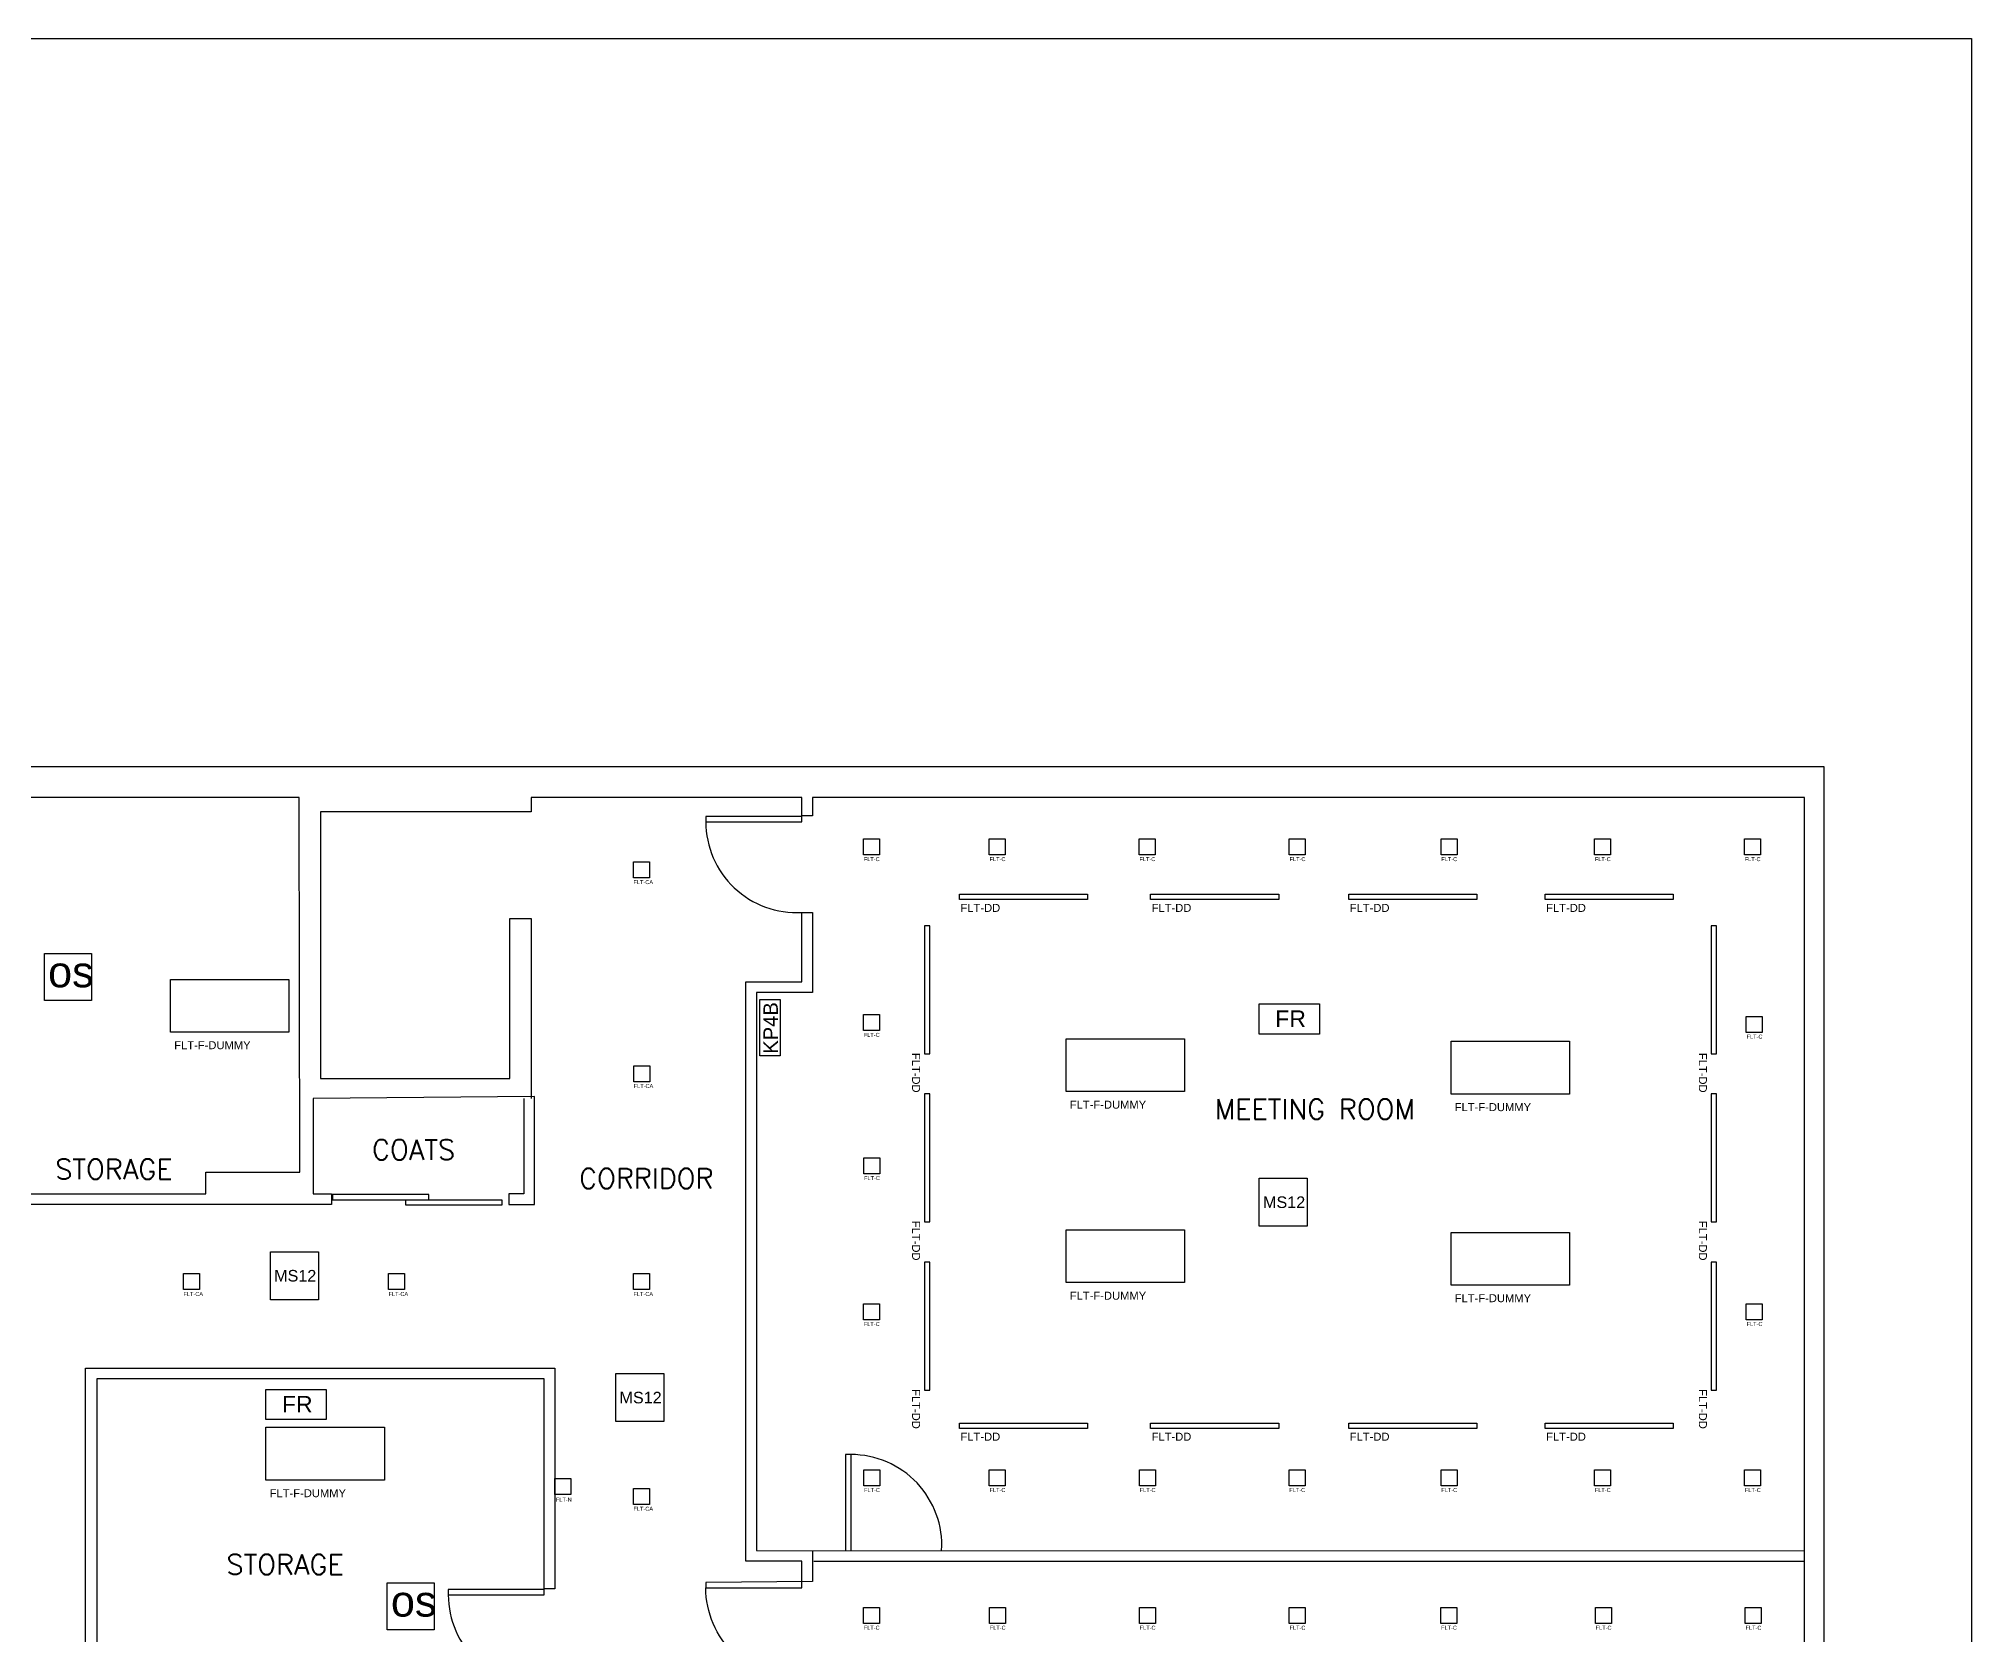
# Model space of a CAD drawing. Header units: feet. Extents: x 0 to 2574, y 0 to 1557.
# Drawn here: x 1849 to 2574, y 959 to 1557 of the extents above; entities that cross this region are included whole.
import ezdxf
from ezdxf.enums import TextEntityAlignment as Align

# ---------------------------------------------------------------- set-up
doc = ezdxf.new("R2010")
doc.units = ezdxf.units.FT
doc.header["$MEASUREMENT"] = 0
doc.layers.get('0').update_dxf_attribs({"color": 255})
doc.layers.add('FLT-FIXTURE', color=90, linetype='Continuous')
doc.layers.add('FLT-PERIPHERALS', color=140, linetype='Continuous')
doc.styles.add('SET200', font='romans.shx', dxfattribs={"height": 200})
doc.styles.get("Standard").update_dxf_attribs({"font": 'arial.ttf'})

# ---------------------------------------------------------------- blocks, each defined once
blk = doc.blocks.new('FLT-F-DUMMY')
at = {"layer": 'FLT-FIXTURE'}
blk.add_lwpolyline([(0, 19.78), (44.39, 19.78), (44.39, 0), (0, 0)], close=True, dxfattribs=at)
blk.add_attdef('FLT-F-DUMMY', (1.37, -6.41), '', height=3, dxfattribs=at)
blk = doc.blocks.new('FLT-DD')
at = {"layer": 'FLT-FIXTURE'}
blk.add_lwpolyline([(0, 2), (48, 2), (48, 0), (0, 0)], close=True, dxfattribs=at)
blk.add_attdef('FLT-DD', (0.36, -4.61), '', height=3, dxfattribs=at)
blk = doc.blocks.new('FLT-CA')
at = {"layer": 'FLT-FIXTURE'}
blk.add_lwpolyline([(0, 6), (6, 6), (6, 0), (0, 0)], close=True, dxfattribs=at)
blk.add_attdef('FLT-CA', (-0.03, -2.37), '', height=1.5, dxfattribs=at)
blk = doc.blocks.new('FLT-MS12')
at = {"layer": 'FLT-PERIPHERALS'}
blk.add_lwpolyline([(0, 18), (18, 18), (18, 0), (0, 0)], close=True, dxfattribs=at)
at = {"layer": 'FLT-PERIPHERALS', "insert": (1.4, 11.18), "char_height": 4.333, "attachment_point": 1}
blk.add_mtext_dynamic_manual_height_columns('MS12', width=17.9976, gutter_width=1, heights=[0], dxfattribs=at)
blk = doc.blocks.new('FLT-FR')
at = {"layer": 'FLT-FIXTURE'}
blk.add_lwpolyline([(0, 11.34), (22.51, 11.34), (22.51, 0), (0, 0)], close=True, dxfattribs=at)
at = {"layer": 'FLT-FIXTURE', "insert": (5.99, 8.89), "char_height": 6.17, "attachment_point": 1}
blk.add_mtext_dynamic_manual_height_columns('FR', width=17.4623, gutter_width=1, heights=[0], dxfattribs=at)
blk = doc.blocks.new('FLT-C')
at = {"layer": 'FLT-FIXTURE'}
blk.add_lwpolyline([(0, 6), (6, 6), (6, 0), (0, 0)], close=True, dxfattribs=at)
blk.add_attdef('FLT-C', (0.12, -2.34), '', height=1.5, dxfattribs=at)
blk = doc.blocks.new('FLT-KP4D')
at = {"layer": 'FLT-PERIPHERALS'}
blk.add_lwpolyline([(0, 7.56), (21.17, 7.56), (21.17, 0), (0, 0)], close=True, dxfattribs=at)
at = {"layer": 'FLT-PERIPHERALS', "insert": (0.81, 6.25), "char_height": 5.415, "attachment_point": 1}
blk.add_mtext_dynamic_manual_height_columns('KP4B', width=21.1686, gutter_width=1, heights=[0], dxfattribs=at)
blk = doc.blocks.new('AN')
at = {"style": 'SET200'}
blk.add_attdef('AREA', text='', height=7.49, dxfattribs=at).set_placement((17.79, -9.96), align=Align.CENTER)
blk = doc.blocks.new('FLT- OS')
at = {"layer": 'FLT-PERIPHERALS'}
blk.add_lwpolyline([(0, 17.6), (17.6, 17.6), (17.6, 0), (0, 0)], close=True, dxfattribs=at)
at = {"layer": 'FLT-PERIPHERALS', "insert": (1.38, 16.52), "char_height": 11.596, "attachment_point": 1}
blk.add_mtext_dynamic_manual_height_columns('os', width=5.9177, gutter_width=1, heights=[0], dxfattribs=at)
blk = doc.blocks.new('FLT-N')
at = {"layer": 'FLT-FIXTURE'}
blk.add_lwpolyline([(0, 6), (5.99, 6), (5.99, 0), (0, 0)], close=True, dxfattribs=at)
blk.add_attdef('FLT-N', (0.34, -2.69), '', height=1.5, dxfattribs=at)

msp = doc.modelspace()

# ---------------------------------------------------------------- linework, layer by layer
msp.add_line((2153.96, 1025.98), (2153.96, 989.98))
msp.add_lwpolyline([(0, 1556.98), (2574.01, 1556.98), (2574.01, 0), (0, 0)], close=True)
for points in [[(54.61, 1284.04), (2518.76, 1284.04), (2518.76, 255.04)], [(2031.28, 1159.54), (2031.28, 1123.7), (2025.67, 1123.7), (2025.67, 1119.7), (2035.28, 1119.7), (2035.28, 1160.26), (1952.28, 1159.54), (1952.28, 1123.7), (1959.17, 1123.7), (1959.17, 1119.7), (1797.45, 1119.7), (1797.45, 1123.7), (1912.03, 1123.7), (1912.03, 1131.82), (1947.28, 1131.82), (1947.05, 1272.41), (1756.11, 1272.41), (1756.11, 1123.7), (1763.45, 1123.7), (1763.45, 1159.2)], [(2139.54, 989.99), (2139.54, 978.31), (2099.54, 978.04), (2099.54, 976.04), (2135.54, 976.04), (2135.54, 985.99), (2114.54, 985.99), (2114.54, 1203.28), (2135.54, 1203.28), (2135.54, 1229.28), (2139.54, 1229.28), (2139.54, 1199.28), (2118.54, 1199.28), (2118.54, 989.99), (2511.51, 989.85)], [(1995.63, 1121.51), (1995.63, 1123.51), (1959.63, 1123.51), (1959.63, 1121.51), (2023.04, 1121.51), (2023.04, 1119.51), (1987.04, 1119.51), (1987.04, 1121.51)], [(1885.8, 699.41), (1884.3, 699.41), (1884.3, 659.79), (1879.43, 659.79), (1879.43, 505.14), (1866.69, 505.14), (1866.68, 517.28), (1867.02, 1058.35), (2042.99, 1058.35), (2042.99, 975.63), (2038.99, 975.63), (2038.99, 1054.35), (1871.26, 1054.35), (1871.26, 946.66), (1941.43, 946.66), (1941.43, 802.11), (2038.99, 802.11), (2038.99, 905.36), (2002.99, 905.36)], [(2511.51, 985.83), (2139.98, 985.83)]]:
    msp.add_lwpolyline(points)
for points in [[(1964.56, 255.04, 0.402695), (1999.06, 219.04), (1999.06, 260.04), (2001.06, 260.04), (2001.05, 264.04), (2511.51, 264.04), (2511.51, 1272.41), (2139.54, 1272.41), (2139.54, 1265.55), (2135.54, 1265.55), (2135.54, 1272.41), (2034.05, 1272.41), (2034.05, 1267.04), (1955.05, 1267.04), (1955.05, 1167.04), (2026.05, 1167.04), (2026.05, 1227.04), (2034.05, 1227.04), (2034.05, 1159.54)], [(2099.54, 1263.28), (2135.54, 1263.28), (2135.54, 1265.28), (2099.54, 1265.28), (2099.54, 1263.28, 0.431046), (2135.54, 1229.28)], [(2187.96, 989.98, 0.431046), (2153.96, 1025.98), (2151.96, 1025.98), (2151.96, 989.98)], [(2002.99, 973.36), (2038.99, 973.36), (2038.99, 975.36), (2002.99, 975.36), (2002.99, 973.36, 0.431046), (2038.99, 939.36)], [(2099.54, 366.04), (2135.54, 366.04), (2135.54, 376), (2114.54, 376), (2114.54, 897.66), (2135.54, 897.66), (2135.54, 908.04), (2099.54, 908.04, -0.431046), (2135.54, 942.04, -0.431046), (2099.54, 976.04)]]:
    msp.add_lwpolyline(points, format="xyb")

# ---------------------------------------------------------------- block references
for p, values in [((2310.08, 1161.72), {'AREA': 'MEETING ROOM'}), ((1972.17, 1146.52), {'AREA': 'COATS'}), ((1859.82, 1139.2), {'AREA': 'STORAGE'}), ((2059.44, 1135.76), {'AREA': 'CORRIDOR'}), ((1924, 990.93), {'AREA': 'STORAGE'})]:
    msp.add_blockref('AN', p).add_auto_attribs(values)
at = {"layer": 'FLT-FIXTURE'}
for name, p, values in [('FLT-C', (2158.66, 1250.86), {'FLT-C': 'FLT-C'}), ('FLT-C', (2205.81, 1250.86), {'FLT-C': 'FLT-C'}), ('FLT-C', (2262, 1250.86), {'FLT-C': 'FLT-C'}), ('FLT-C', (2318.28, 1250.86), {'FLT-C': 'FLT-C'}), ('FLT-C', (2375.19, 1250.86), {'FLT-C': 'FLT-C'}), ('FLT-C', (2432.74, 1250.86), {'FLT-C': 'FLT-C'}), ('FLT-C', (2488.93, 1250.86), {'FLT-C': 'FLT-C'}), ('FLT-CA', (2072.45, 1242.27), {'FLT-CA': 'FLT-CA'}), ('FLT-DD', (2194.66, 1234.1), {'FLT-DD': 'FLT-DD'}), ('FLT-DD', (2266.32, 1234.1), {'FLT-DD': 'FLT-DD'}), ('FLT-DD', (2340.61, 1234.1), {'FLT-DD': 'FLT-DD'}), ('FLT-DD', (2414.24, 1234.1), {'FLT-DD': 'FLT-DD'}), ('FLT-F-DUMMY', (1898.86, 1184.4), {'FLT-F-DUMMY': 'FLT-F-DUMMY'}), ('FLT-C', (2158.66, 1184.96), {'FLT-C': 'FLT-C'}), ('FLT-C', (2489.65, 1184.3), {'FLT-C': 'FLT-C'}), ('FLT-F-DUMMY', (2234.64, 1162.1), {'FLT-F-DUMMY': 'FLT-F-DUMMY'}), ('FLT-F-DUMMY', (2378.95, 1161.18), {'FLT-F-DUMMY': 'FLT-F-DUMMY'}), ('FLT-CA', (2072.53, 1165.81), {'FLT-CA': 'FLT-CA'}), ('FLT-C', (2158.75, 1131.25), {'FLT-C': 'FLT-C'}), ('FLT-F-DUMMY', (2234.64, 1090.45), {'FLT-F-DUMMY': 'FLT-F-DUMMY'}), ('FLT-F-DUMMY', (2378.95, 1089.53), {'FLT-F-DUMMY': 'FLT-F-DUMMY'}), ('FLT-CA', (1903.73, 1087.81), {'FLT-CA': 'FLT-CA'}), ('FLT-CA', (1980.63, 1087.81), {'FLT-CA': 'FLT-CA'}), ('FLT-CA', (2072.45, 1087.81), {'FLT-CA': 'FLT-CA'}), ('FLT-C', (2158.66, 1076.53), {'FLT-C': 'FLT-C'}), ('FLT-C', (2489.65, 1076.53), {'FLT-C': 'FLT-C'}), ('FLT-DD', (2194.66, 1035.78), {'FLT-DD': 'FLT-DD'}), ('FLT-DD', (2266.32, 1035.78), {'FLT-DD': 'FLT-DD'}), ('FLT-DD', (2340.61, 1035.78), {'FLT-DD': 'FLT-DD'}), ('FLT-DD', (2414.24, 1035.78), {'FLT-DD': 'FLT-DD'}), ('FLT-F-DUMMY', (1934.64, 1016.4), {'FLT-F-DUMMY': 'FLT-F-DUMMY'}), ('FLT-N', (2042.99, 1010.99), {'FLT-N': 'FLT-N'}), ('FLT-C', (2158.75, 1014.25), {'FLT-C': 'FLT-C'}), ('FLT-C', (2205.81, 1014.25), {'FLT-C': 'FLT-C'}), ('FLT-C', (2262.09, 1014.25), {'FLT-C': 'FLT-C'}), ('FLT-C', (2318.19, 1014.25), {'FLT-C': 'FLT-C'}), ('FLT-C', (2375.19, 1014.25), {'FLT-C': 'FLT-C'}), ('FLT-C', (2432.74, 1014.25), {'FLT-C': 'FLT-C'}), ('FLT-C', (2489.01, 1014.25), {'FLT-C': 'FLT-C'}), ('FLT-CA', (2072.45, 1007.27), {'FLT-CA': 'FLT-CA'}), ('FLT-C', (2158.66, 962.62), {'FLT-C': 'FLT-C'}), ('FLT-C', (2205.9, 962.62), {'FLT-C': 'FLT-C'}), ('FLT-C', (2262.09, 962.62), {'FLT-C': 'FLT-C'}), ('FLT-C', (2318.28, 962.62), {'FLT-C': 'FLT-C'}), ('FLT-C', (2375.1, 962.62), {'FLT-C': 'FLT-C'}), ('FLT-C', (2433.05, 962.62), {'FLT-C': 'FLT-C'}), ('FLT-C', (2489.25, 962.62), {'FLT-C': 'FLT-C'})]:
    msp.add_blockref(name, p, dxfattribs=at).add_auto_attribs(values)
ref = msp.add_blockref('FLT-DD', (2181.48, 1176.24), dxfattribs=dict(at, xscale=-1, rotation=270))
ref.add_attrib('FLT-DD', 'FLT-DD', (2176.87, 1176.61), dxfattribs={"height": 3, "rotation": 270})
ref = msp.add_blockref('FLT-DD', (2476.48, 1176.24), dxfattribs=dict(at, xscale=-1, rotation=270))
ref.add_attrib('FLT-DD', 'FLT-DD', (2471.87, 1176.61), dxfattribs={"height": 3, "rotation": 270})
for p in [(2307.05, 1183.65), (1934.64, 1039.06)]:
    msp.add_blockref('FLT-FR', p, dxfattribs=at)
ref = msp.add_blockref('FLT-DD', (2181.48, 1113.26), dxfattribs=dict(at, xscale=-1, rotation=270))
ref.add_attrib('FLT-DD', 'FLT-DD', (2176.87, 1113.63), dxfattribs={"height": 3, "rotation": 270})
ref = msp.add_blockref('FLT-DD', (2476.48, 1113.26), dxfattribs=dict(at, xscale=-1, rotation=270))
ref.add_attrib('FLT-DD', 'FLT-DD', (2471.87, 1113.63), dxfattribs={"height": 3, "rotation": 270})
ref = msp.add_blockref('FLT-DD', (2181.48, 1050.14), dxfattribs=dict(at, xscale=-1, rotation=270))
ref.add_attrib('FLT-DD', 'FLT-DD', (2176.87, 1050.51), dxfattribs={"height": 3, "rotation": 270})
ref = msp.add_blockref('FLT-DD', (2476.48, 1050.14), dxfattribs=dict(at, xscale=-1, rotation=270))
ref.add_attrib('FLT-DD', 'FLT-DD', (2471.87, 1050.51), dxfattribs={"height": 3, "rotation": 270})
at = {"layer": 'FLT-PERIPHERALS'}
for name, p in [('FLT- OS', (1851.56, 1196.28)), ('FLT-MS12', (2307.05, 1111.6)), ('FLT-MS12', (1936.29, 1084.02)), ('FLT-MS12', (2065.77, 1038.33)), ('FLT- OS', (1980.09, 960.28))]:
    msp.add_blockref(name, p, dxfattribs=at)
at = {"layer": 'FLT-PERIPHERALS', "rotation": 90}
msp.add_blockref('FLT-KP4D', (2127.38, 1175.47), dxfattribs=at)

doc.saveas('drawing.dxf')
